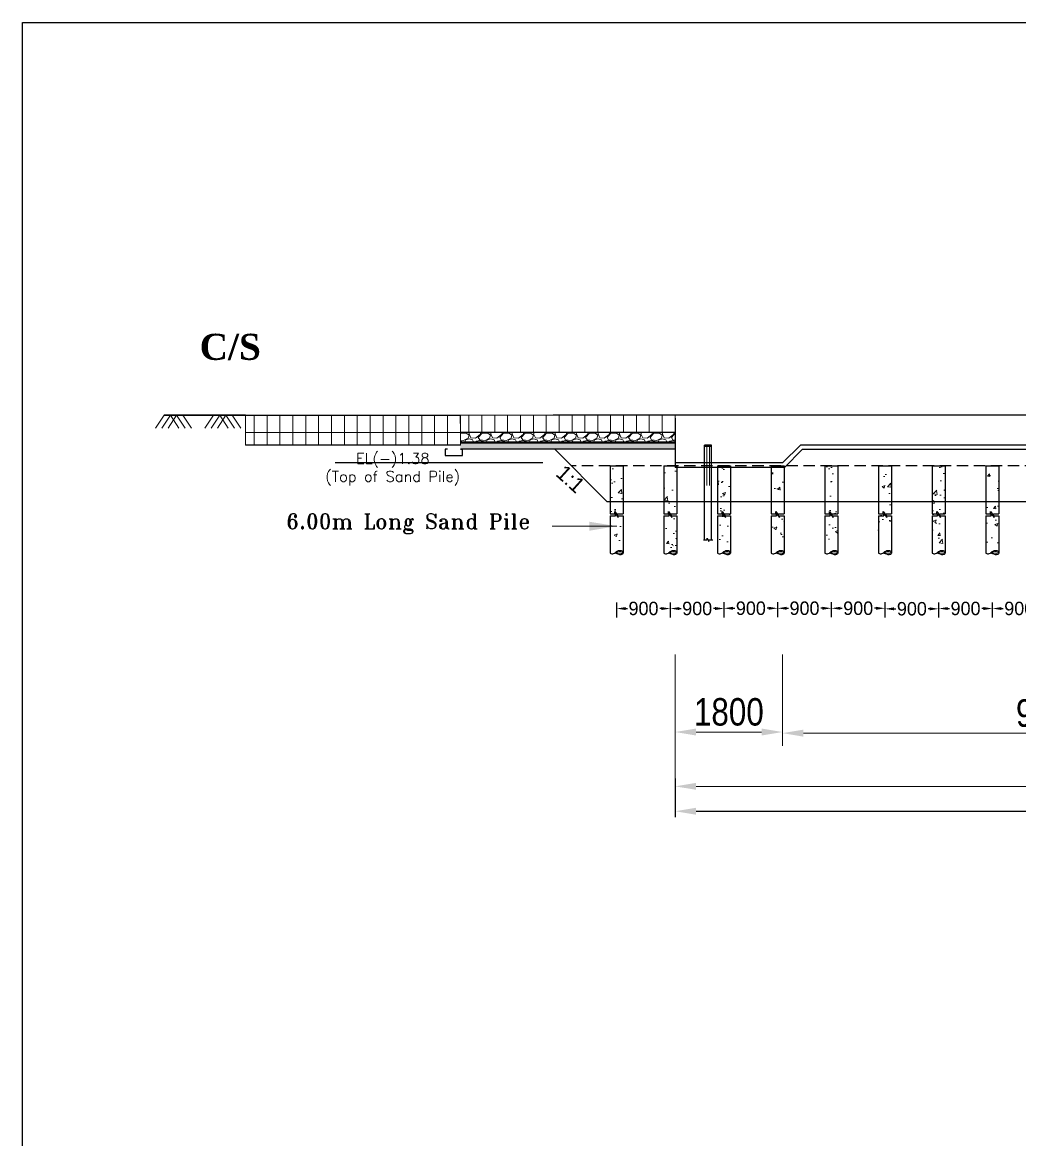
# Model space of a CAD drawing. Extents: x -358915 to 1258323, y -1667244 to -305611.
# Drawn here: x 951579 to 968302, y -1495691 to -1476960 of the extents above; entities that cross this region are included whole.
import ezdxf

# ---------------------------------------------------------------- set-up
doc = ezdxf.new("R2010")
doc.units = 0
doc.header["$LTSCALE"] = 300
doc.header["$MEASUREMENT"] = 0
doc.linetypes.add('DASHED2', pattern=[9.525, 6.35, -3.175])
doc.layers.get('DEFPOINTS').update_dxf_attribs({"linetype": 'CONTINUOUS'})
for name, color, linetype, lineweight in [('Dim', 7, 'CONTINUOUS', 9), ('Dimension', 8, 'CONTINUOUS', 18), ('HATCH', 252, 'CONTINUOUS', 5), ('line2', 3, 'CONTINUOUS', 30)]:
    doc.layers.add(name, color=color, linetype=linetype, lineweight=lineweight)
doc.layers.add('LINE', color=7, linetype='CONTINUOUS')
doc.layers.add('P1', color=7, linetype='CONTINUOUS')
doc.styles.add('1-2', font='arial.ttf')
doc.styles.add('BIG', font='ROMANT.SHX')
doc.styles.add('dimText', font='ARIALN.TTF')
doc.dimstyles.new('3', dxfattribs={"dimtxt": 225, "dimasz": 350, "dimexe": 100, "dimexo": 25, "dimgap": 9, "dimtad": 0, "dimdec": 0, "dimzin": 0, "dimdsep": 46, "dimtxsty": 'Standard', "dimcen": 0, "dimclrd": 5, "dimclre": 6, "dimclrt": 256, "dimadec": 0, "dimazin": 0, "dimtfac": 1, "dimtdec": 0, "dimtofl": 0, "dimtmove": 2, "dimatfit": 3, "dimfxl": 1, "dimtolj": 1, "dimtzin": 0, "dimarcsym": 0})
doc.dimstyles.new('dim_230', dxfattribs={"dimtxt": 460, "dimasz": 460, "dimexe": 230, "dimexo": 100, "dimgap": 100, "dimtad": 1, "dimdec": 0, "dimzin": 0, "dimdsep": 46, "dimtxsty": 'dimText', "dimcen": 0.09, "dimclrd": 256, "dimclre": 256, "dimclrt": 7, "dimadec": 0, "dimazin": 0, "dimtfac": 1, "dimtdec": 0, "dimtofl": 0, "dimtmove": 0, "dimatfit": 3, "dimfxl": 1, "dimtolj": 1, "dimtzin": 0, "dimlwd": -1, "dimlwe": -1, "dimarcsym": 0})

# ---------------------------------------------------------------- blocks, each defined once
blk = doc.blocks.new('*D1614')
at = {"layer": 'DEFPOINTS', "color": 0, "ltscale": 500}
for p in [(962526, -1487455), (964326, -1487455), (964326, -1488857)]:
    blk.add_point(p, dxfattribs=at)
at = {"layer": 'Dim', "ltscale": 500}
for p, q in [((962526, -1487555), (962526, -1489087)), ((964326, -1487555), (964326, -1489087)), ((962876, -1488857), (963976, -1488857))]:
    blk.add_line(p, q, dxfattribs=at)
for points in [[(962876, -1488799), (962876, -1488916), (962526, -1488857)], [(963976, -1488799), (963976, -1488916), (964326, -1488857)]]:
    blk.add_solid(points, dxfattribs=at)
at = {"layer": 'Dim', "color": 7, "ltscale": 500, "insert": (963426, -1488522), "char_height": 460, "attachment_point": 5, "style": 'dimText'}
blk.add_mtext('\\A1;1800', dxfattribs=at)
blk = doc.blocks.new('*D1618')
at = {"layer": 'DEFPOINTS', "color": 0, "ltscale": 500}
for p in [(962526, -1487932), (1000176, -1487932), (1000176, -1489768)]:
    blk.add_point(p, dxfattribs=at)
at = {"layer": 'Dim', "ltscale": 500}
for p, q in [((962526, -1488032), (962526, -1489998)), ((1000176, -1488032), (1000176, -1489998)), ((962876, -1489768), (999826, -1489768))]:
    blk.add_line(p, q, dxfattribs=at)
for points in [[(962876, -1489710), (962876, -1489826), (962526, -1489768)], [(999826, -1489710), (999826, -1489826), (1000176, -1489768)]]:
    blk.add_solid(points, dxfattribs=at)
at = {"layer": 'Dim', "color": 7, "ltscale": 500, "insert": (981351, -1489433), "char_height": 460, "attachment_point": 5, "style": 'dimText'}
blk.add_mtext('\\A1;41090', dxfattribs=at)
blk = doc.blocks.new('pile-X')
at = {"layer": 'Dim', "ltscale": 50}
h = blk.add_hatch(dxfattribs=at)
h.set_pattern_fill('AR-CONC', color=8, scale=100, style=0)
h.set_pattern_definition([(50, (-3010845.5, 571089.3), (717.26018, -62.75213), [75, -825]), (355, (-3010845.5, 571089.3), (-138.75133, 752.19213), [60, -660]), (100.4514, (-3010785.7, 571084.1), (578.50938, 689.43954), [63.74019, -701.14211]), (46.1842, (-3010845.5, 571289.3), (1067.24105, -165.51901), [112.5, -1237.5]), (96.6356, (-3010756.5, 571275.5), (934.6627, 974.11787), [95.6103, -1051.713]), (351.1842, (-3010845.5, 571289.3), (934.66195, 974.1186), [90, -990]), (21, (-3010745.5, 571239.3), (596.90705, -402.61889), [75, -825]), (326, (-3010745.5, 571239.3), (243.31533, 725.15005), [60, -660]), (71.4514, (-3010695.7, 571205.75), (840.22263, 322.5305), [63.74019, -701.14211]), (37.5, (-3010845.48, 571089.3), (12.159855, 332.893854), [0, -652, 0, -670, 0, -662.5]), (7.5, (-3010845.48, 571089.3), (263.069537, 394.41171), [0, -382, 0, -637, 0, -252.5]), (327.5, (-3011068.48, 571089.3), (533.822436, -22.554872), [0, -250, 0, -780, 0, -1035]), (317.5, (-3011168.48, 571089.3), (583.18617, 100.10498), [0, -325, 0, -518, 0, -735])])
h.paths.add_polyline_path([(-150, -1863), (-44, -1863), (-44, -1814), (22, -1903), (22, -1862), (150, -1862), (150, 0), (-150, 0)])
at = {"layer": 'P1', "ltscale": 50}
for points in [[(-150, 0), (-150, -1112)], [(-150, 0), (150, 0)], [(150, 0), (150, -1112)], [(-150, -1112), (-44, -1112), (-44, -1064), (22, -1152), (22, -1112), (150, -1112)], [(-150, -1161), (-29, -1161), (-29, -1113), (38, -1201), (38, -1161), (150, -1161)], [(-150, -1161), (-150, -2029)], [(150, -1161), (150, -2011)]]:
    blk.add_lwpolyline(points, dxfattribs=at)
blk.add_spline([(-150, -2029), (-115, -2047), (-72, -2042), (-23, -2010), (15, -1981), (67, -1965), (106, -1968), (132, -1982), (144, -1997), (150, -2011), (150, -2024), (123, -2061), (73, -2067), (38, -2051), (10, -2031), (-18, -2023), (-51, -2031)], degree=3, dxfattribs=at)
blk = doc.blocks.new('*D1620')
at = {"layer": 'DEFPOINTS', "color": 0}
for p in [(961545, -1486787), (961545, -1486960), (962445, -1486960)]:
    blk.add_point(p, dxfattribs=at)
at = {"layer": 'LINE', "color": 6, "lineweight": -2}
for p, q in [((961545, -1486935), (961545, -1486687)), ((962445, -1486935), (962445, -1486687))]:
    blk.add_line(p, q, dxfattribs=at)
at = {"layer": 'LINE', "color": 5, "lineweight": -2}
for p, q in [((961695, -1486787), (961724, -1486787)), ((962295, -1486787), (962267, -1486787))]:
    blk.add_line(p, q, dxfattribs=at)
at = {"layer": 'LINE', "color": 5}
for points in [[(961695, -1486762), (961695, -1486812), (961545, -1486787)], [(962295, -1486762), (962295, -1486812), (962445, -1486787)]]:
    blk.add_solid(points, dxfattribs=at)
at = {"layer": 'LINE', "insert": (961995, -1486787), "char_height": 225, "attachment_point": 5}
blk.add_mtext('\\A1;900', dxfattribs=at)
blk = doc.blocks.new('*D1613')
at = {"layer": 'DEFPOINTS', "color": 0, "ltscale": 500}
for p in [(973326, -1488794), (973326, -1488876), (964326, -1488987)]:
    blk.add_point(p, dxfattribs=at)
at = {"layer": 'Dim', "ltscale": 500}
for p, q in [((964326, -1488887), (964326, -1488646)), ((964676, -1488876), (972976, -1488876)), ((973326, -1488894), (973326, -1489106))]:
    blk.add_line(p, q, dxfattribs=at)
for points in [[(964676, -1488818), (964676, -1488935), (964326, -1488876)], [(972976, -1488818), (972976, -1488935), (973326, -1488876)]]:
    blk.add_solid(points, dxfattribs=at)
at = {"layer": 'Dim', "color": 7, "ltscale": 500, "insert": (968826, -1488542), "char_height": 460, "attachment_point": 5, "style": 'dimText'}
blk.add_mtext('\\A1;9000', dxfattribs=at)
blk = doc.blocks.new('*D1626')
at = {"layer": 'DEFPOINTS', "color": 0, "ltscale": 0.5}
for p in [(1000176, -1489335), (962526, -1489614), (1000176, -1490185)]:
    blk.add_point(p, dxfattribs=at)
at = {"layer": 'LINE', "color": 6, "lineweight": -2, "ltscale": 0.5}
for p, q in [((1000176, -1489360), (1000176, -1490285)), ((962526, -1489639), (962526, -1490285))]:
    blk.add_line(p, q, dxfattribs=at)
at = {"layer": 'LINE', "color": 5, "lineweight": -2, "ltscale": 0.5}
for p, q in [((962876, -1490185), (980855, -1490185)), ((999826, -1490185), (981848, -1490185))]:
    blk.add_line(p, q, dxfattribs=at)
at = {"layer": 'LINE', "color": 5, "ltscale": 0.5}
for points in [[(962876, -1490127), (962876, -1490244), (962526, -1490185)], [(999826, -1490127), (999826, -1490244), (1000176, -1490185)]]:
    blk.add_solid(points, dxfattribs=at)
at = {"layer": 'LINE', "ltscale": 0.5, "insert": (981351, -1490185), "char_height": 225, "attachment_point": 5}
blk.add_mtext('\\A1;37651', dxfattribs=at)
blk = doc.blocks.new('*D1685')
at = {"layer": 'DEFPOINTS', "color": 0}
for p in [(968745, -1486787), (967845, -1486960), (968745, -1486960)]:
    blk.add_point(p, dxfattribs=at)
at = {"layer": 'LINE', "color": 6, "lineweight": -2}
for p, q in [((967845, -1486935), (967845, -1486687)), ((968745, -1486935), (968745, -1486687))]:
    blk.add_line(p, q, dxfattribs=at)
at = {"layer": 'LINE', "color": 5, "lineweight": -2}
for p, q in [((967995, -1486787), (968024, -1486787)), ((968595, -1486787), (968567, -1486787))]:
    blk.add_line(p, q, dxfattribs=at)
at = {"layer": 'LINE', "color": 5}
for points in [[(967995, -1486762), (967995, -1486812), (967845, -1486787)], [(968595, -1486762), (968595, -1486812), (968745, -1486787)]]:
    blk.add_solid(points, dxfattribs=at)
at = {"layer": 'LINE', "insert": (968295, -1486787), "char_height": 225, "attachment_point": 5}
blk.add_mtext('\\A1;900', dxfattribs=at)
blk = doc.blocks.new('*D1686')
at = {"layer": 'DEFPOINTS', "color": 0}
for p in [(966945, -1486787), (966945, -1486960), (967845, -1486960)]:
    blk.add_point(p, dxfattribs=at)
at = {"layer": 'LINE', "color": 6, "lineweight": -2}
for p, q in [((966945, -1486935), (966945, -1486687)), ((967845, -1486935), (967845, -1486687))]:
    blk.add_line(p, q, dxfattribs=at)
at = {"layer": 'LINE', "color": 5, "lineweight": -2}
for p, q in [((967095, -1486787), (967124, -1486787)), ((967695, -1486787), (967667, -1486787))]:
    blk.add_line(p, q, dxfattribs=at)
at = {"layer": 'LINE', "color": 5}
for points in [[(967095, -1486762), (967095, -1486812), (966945, -1486787)], [(967695, -1486762), (967695, -1486812), (967845, -1486787)]]:
    blk.add_solid(points, dxfattribs=at)
at = {"layer": 'LINE', "insert": (967395, -1486787), "char_height": 225, "attachment_point": 5}
blk.add_mtext('\\A1;900', dxfattribs=at)
blk = doc.blocks.new('*D1687')
at = {"layer": 'DEFPOINTS', "color": 0}
for p in [(966045, -1486792), (966045, -1486964), (966945, -1486964)]:
    blk.add_point(p, dxfattribs=at)
at = {"layer": 'LINE', "color": 6, "lineweight": -2}
for p, q in [((966045, -1486939), (966045, -1486692)), ((966945, -1486939), (966945, -1486692))]:
    blk.add_line(p, q, dxfattribs=at)
at = {"layer": 'LINE', "color": 5, "lineweight": -2}
for p, q in [((966195, -1486792), (966224, -1486792)), ((966795, -1486792), (966767, -1486792))]:
    blk.add_line(p, q, dxfattribs=at)
at = {"layer": 'LINE', "color": 5}
for points in [[(966195, -1486767), (966195, -1486817), (966045, -1486792)], [(966795, -1486767), (966795, -1486817), (966945, -1486792)]]:
    blk.add_solid(points, dxfattribs=at)
at = {"layer": 'LINE', "insert": (966495, -1486792), "char_height": 225, "attachment_point": 5}
blk.add_mtext('\\A1;900', dxfattribs=at)
blk = doc.blocks.new('*D1688')
at = {"layer": 'DEFPOINTS', "color": 0}
for p in [(965145, -1486783), (965145, -1486956), (966045, -1486956)]:
    blk.add_point(p, dxfattribs=at)
at = {"layer": 'LINE', "color": 6, "lineweight": -2}
for p, q in [((965145, -1486931), (965145, -1486683)), ((966045, -1486931), (966045, -1486683))]:
    blk.add_line(p, q, dxfattribs=at)
at = {"layer": 'LINE', "color": 5, "lineweight": -2}
for p, q in [((965295, -1486783), (965324, -1486783)), ((965895, -1486783), (965867, -1486783))]:
    blk.add_line(p, q, dxfattribs=at)
at = {"layer": 'LINE', "color": 5}
for points in [[(965295, -1486758), (965295, -1486808), (965145, -1486783)], [(965895, -1486758), (965895, -1486808), (966045, -1486783)]]:
    blk.add_solid(points, dxfattribs=at)
at = {"layer": 'LINE', "insert": (965595, -1486783), "char_height": 225, "attachment_point": 5}
blk.add_mtext('\\A1;900', dxfattribs=at)
blk = doc.blocks.new('*D1689')
at = {"layer": 'DEFPOINTS', "color": 0}
for p in [(964245, -1486783), (964245, -1486956), (965145, -1486956)]:
    blk.add_point(p, dxfattribs=at)
at = {"layer": 'LINE', "color": 6, "lineweight": -2}
for p, q in [((964245, -1486931), (964245, -1486683)), ((965145, -1486931), (965145, -1486683))]:
    blk.add_line(p, q, dxfattribs=at)
at = {"layer": 'LINE', "color": 5, "lineweight": -2}
for p, q in [((964395, -1486783), (964424, -1486783)), ((964995, -1486783), (964967, -1486783))]:
    blk.add_line(p, q, dxfattribs=at)
at = {"layer": 'LINE', "color": 5}
for points in [[(964395, -1486758), (964395, -1486808), (964245, -1486783)], [(964995, -1486758), (964995, -1486808), (965145, -1486783)]]:
    blk.add_solid(points, dxfattribs=at)
at = {"layer": 'LINE', "insert": (964695, -1486783), "char_height": 225, "attachment_point": 5}
blk.add_mtext('\\A1;900', dxfattribs=at)
blk = doc.blocks.new('*D1690')
at = {"layer": 'DEFPOINTS', "color": 0}
for p in [(962445, -1486787), (962445, -1486960), (963345, -1486960)]:
    blk.add_point(p, dxfattribs=at)
at = {"layer": 'LINE', "color": 6, "lineweight": -2}
for p, q in [((962445, -1486935), (962445, -1486687)), ((963345, -1486935), (963345, -1486687))]:
    blk.add_line(p, q, dxfattribs=at)
at = {"layer": 'LINE', "color": 5, "lineweight": -2}
for p, q in [((962595, -1486787), (962624, -1486787)), ((963195, -1486787), (963167, -1486787))]:
    blk.add_line(p, q, dxfattribs=at)
at = {"layer": 'LINE', "color": 5}
for points in [[(962595, -1486762), (962595, -1486812), (962445, -1486787)], [(963195, -1486762), (963195, -1486812), (963345, -1486787)]]:
    blk.add_solid(points, dxfattribs=at)
at = {"layer": 'LINE', "insert": (962895, -1486787), "char_height": 225, "attachment_point": 5}
blk.add_mtext('\\A1;900', dxfattribs=at)
blk = doc.blocks.new('*D1691')
at = {"layer": 'DEFPOINTS', "color": 0}
for p in [(963345, -1486783), (963345, -1486956), (964245, -1486956)]:
    blk.add_point(p, dxfattribs=at)
at = {"layer": 'LINE', "color": 6, "lineweight": -2}
for p, q in [((963345, -1486931), (963345, -1486683)), ((964245, -1486931), (964245, -1486683))]:
    blk.add_line(p, q, dxfattribs=at)
at = {"layer": 'LINE', "color": 5, "lineweight": -2}
for p, q in [((963495, -1486783), (963524, -1486783)), ((964095, -1486783), (964067, -1486783))]:
    blk.add_line(p, q, dxfattribs=at)
at = {"layer": 'LINE', "color": 5}
for points in [[(963495, -1486758), (963495, -1486808), (963345, -1486783)], [(964095, -1486758), (964095, -1486808), (964245, -1486783)]]:
    blk.add_solid(points, dxfattribs=at)
at = {"layer": 'LINE', "insert": (963795, -1486783), "char_height": 225, "attachment_point": 5}
blk.add_mtext('\\A1;900', dxfattribs=at)

msp = doc.modelspace()

# ---------------------------------------------------------------- hatches: boundary and pattern name
at = {"layer": 'Dim', "ltscale": 500}
h = msp.add_hatch(dxfattribs=at)
h.set_pattern_fill('GRAVEL', color=8, scale=360)
h.set_pattern_definition([(228.012788, (904969.625, -1521090.103), (-2880, -3240), [48.433, -4794.8717]), (184.96974, (904937.225, -1521126.103), (4320, 360), [83.1125, -8228.1329]), (132.510447, (904854.425, -1521133.303), (3600, -3960), [58.6037, -5801.7717]), (267.27369, (904714.025, -1521223.303), (360, 7200), [75.6857, -7492.8809]), (292.833654, (904710.425, -1521298.903), (-1800, 4320), [74.2158, -7347.3743]), (357.27369, (904739.225, -1521367.303), (-7200, 360), [75.6857, -7492.8809]), (37.69424, (904814.825, -1521370.903), (-4680, -3600), [100.0904, -9908.9455]), (72.255328, (904894.025, -1521309.703), (2520, 7920), [94.4957, -9355.0757]), (121.429566, (904922.825, -1521219.703), (-2880, 4680), [75.942, -7518.2663]), (175.23636, (904883.225, -1521154.903), (3960, -360), [86.6995, -4248.2745]), (222.397438, (904796.825, -1521147.703), (-4320, -3960), [112.1213, -11100.015]), (138.814075, (905070.425, -1521226.903), (-2520, 2160), [38.2684, -3788.5841]), (171.469234, (905041.625, -1521201.703), (4680, -720), [72.8053, -7207.7441]), (225, (904969.62, -1521190.9), (-4e-14, -360), [50.9116, -458.2053]), (203.19859, (904944.425, -1521147.703), (1800, 720), [27.4169, -2714.2614]), (291.80141, (904919.225, -1521158.5), (-360, 1080), [38.773, -1899.8863]), (30.96376, (904933.625, -1521194.503), (1080, 720), [62.9744, -2036.1682]), (161.56505, (904987.62, -1521162.1), (720, -360), [45.5368, -1092.8832]), (16.38954, (904710.425, -1521158.503), (3600, 1080), [63.792, -6315.4243]), (70.346176, (904771.625, -1521140.503), (-1440, -3960), [53.518, -5298.2668]), (293.19859, (904987.625, -1521090.103), (-720, 1800), [54.8334, -2686.845]), (343.61046, (905009.225, -1521140.503), (-3600, 1080), [63.792, -6315.4243]), (339.443955, (904710.425, -1521381.703), (-1800, 720), [61.5168, -3014.3245]), (294.77514, (904768.025, -1521403.303), (-1800, 3960), [51.544, -5102.8715]), (66.80141, (904991.225, -1521450.103), (720, 1800), [54.8334, -2686.845]), (17.354025, (905012.825, -1521399.703), (-4680, -1440), [60.3472, -5974.3525]), (69.443955, (904814.825, -1521450.103), (-720, -1800), [30.7584, -3045.083]), (101.30993, (904969.625, -1521450.1), (-360, 1440), [18.3564, -1817.2906]), (165.96376, (904966.025, -1521432.1), (1080, -360), [74.2158, -1410.1022]), (186.009006, (904894.025, -1521414.103), (3600, 360), [68.778, -6809.0123]), (303.69007, (904933.62, -1521226.9), (-360, 720), [51.92, -1246.0785]), (353.157227, (904962.425, -1521270.103), (6120, -720), [90.6458, -8973.9225]), (60.945396, (905052.425, -1521280.903), (-1440, -2520), [37.0642, -3669.3627]), (90, (905070.42, -1521248.5), (-360, 360), [21.6, -338.4]), (120.256437, (904886.825, -1521403.303), (1440, -2520), [50.0126, -4951.2672]), (48.012788, (904861.625, -1521360.103), (2880, 3240), [96.866, -4746.4387]), (0, (904926.42, -1521288.1), (360, 360), [93.6, -266.4]), (325.304846, (905020.025, -1521288.103), (3600, -2520), [56.921, -5635.1787]), (254.0546, (905066.825, -1521320.503), (-360, -1440), [52.4167, -2568.4228]), (207.645975, (905052.425, -1521370.903), (-6840, -3600), [85.3434, -8449.0107]), (175.426079, (904976.825, -1521410.503), (-4680, 360), [90.2876, -8938.4664])])
h.paths.add_polyline_path([(962525.9, -1484003.6), (962525.9, -1483834.8), (960832.5, -1483834.8), (960616.5, -1483834.8), (958924, -1483834.8), (958924, -1484003.6)])
h = msp.add_hatch(dxfattribs=at)
h.set_pattern_fill('AR-SAND', color=8, scale=43.2)
h.set_pattern_definition([(37.5, (904710.425, -1521450.1), (-2.72131, 83.23879), [0, -65.664, 0, -73.44, 0, -70.2]), (7.5, (904710.42, -1521450.1), (76.45435, 121.91671), [0, -35.424, 0, -59.184, 0, -22.68]), (327.5, (904657.29, -1521450.1), (134.53093, 0.24447), [0, -21.6, 0, -77.76, 0, -101.52]), (317.5, (904657.29, -1521450.1), (129.86467, 37.91558), [0, -10.8, 0, -50.976, 0, -58.32])])
h.paths.add_polyline_path([(962525.9, -1484116.2), (962525.9, -1484003.6), (958924, -1484003.6), (958925.7, -1484114.9)])
at = {"layer": 'HATCH', "ltscale": 10}
h = msp.add_hatch(dxfattribs=at)
h.set_pattern_fill('ANSI31', color=256, scale=375, angle=45, style=0)
h.set_pattern_definition([(90, (946413.68, -1475023.625), (-46.875, 7e-15), [])])
h.paths.add_polyline_path([(963015.9, -1484723.1), (963060.1, -1484723.1), (963060.1, -1484709.6), (963088.1, -1484735.6), (963088.1, -1484723.1), (963135.9, -1484723.1), (963135.9, -1484072.4), (963015.9, -1484072.4)])

# ---------------------------------------------------------------- linework, layer by layer
at = {"layer": 'Dim', "ltscale": 500}
for points in [[(955323.5, -1483834.8), (955467.5, -1483834.8), (955467.5, -1483546.4), (955323.5, -1483546.4)], [(955683.5, -1483834.8), (955467.5, -1483834.8), (955467.5, -1483546.4), (955683.5, -1483546.9)], [(955683.5, -1483834.8), (955899.5, -1483834.8), (955899.5, -1483546.9), (955683.5, -1483546.9)], [(956115.5, -1483834.8), (955899.5, -1483834.8), (955899.5, -1483546.9), (956115.5, -1483546.9)], [(956115.5, -1483834.8), (956331.5, -1483834.8), (956331.5, -1483546.9), (956115.5, -1483546.9)], [(956331.5, -1483834.8), (956547.5, -1483834.8), (956547.5, -1483546.9), (956331.5, -1483546.9)], [(956763.5, -1483834.8), (956547.5, -1483834.8), (956547.5, -1483546.9), (956763.5, -1483546.9)], [(956763.5, -1483834.8), (956979.5, -1483834.8), (956979.5, -1483546.9), (956763.5, -1483546.9)], [(957195.5, -1483834.8), (956979.5, -1483834.8), (956979.5, -1483546.9), (957195.5, -1483546.9)], [(957195.5, -1483834.8), (957411.5, -1483834.8), (957411.5, -1483546.9), (957195.5, -1483546.9)], [(957627.5, -1483834.8), (957411.5, -1483834.8), (957411.5, -1483546.9), (957627.5, -1483546.9)], [(957627.5, -1483834.8), (957843.5, -1483834.8), (957843.5, -1483546.9), (957627.5, -1483546.9)], [(958059.5, -1483834.8), (957843.5, -1483834.8), (957843.5, -1483546.9), (958059.5, -1483546.9)], [(958275.5, -1483834.8), (958059.5, -1483834.8), (958059.5, -1483546.9), (958275.5, -1483546.9)], [(958491.5, -1483834.8), (958275.5, -1483834.8), (958275.5, -1483546.9), (958491.5, -1483546.9)], [(958707.5, -1483834.8), (958491.5, -1483834.8), (958491.5, -1483546.9), (958707.5, -1483546.9)], [(958923.5, -1483834.8), (958707.6, -1483834.8), (958707.5, -1483546.9), (958923.4, -1483546.9)], [(958923.8, -1483834.8), (959067.8, -1483834.8), (959067.7, -1483546.9), (958923.7, -1483546.9)], [(959283.8, -1483834.8), (959067.8, -1483834.8), (959067.7, -1483546.9), (959283.7, -1483546.9)], [(959283.8, -1483834.8), (959499.8, -1483834.8), (959499.7, -1483546.9), (959283.7, -1483546.9)], [(959715.8, -1483834.8), (959499.8, -1483834.8), (959499.7, -1483546.9), (959715.7, -1483546.9)], [(959715.8, -1483834.8), (959931.8, -1483834.8), (959931.7, -1483546.9), (959715.7, -1483546.9)], [(960148, -1483834.8), (959931.8, -1483834.8), (959931.7, -1483546.9), (960147.9, -1483546.9)], [(960148, -1483834.8), (960364, -1483834.8), (960363.9, -1483546.9), (960147.9, -1483546.9)], [(960580, -1483834.8), (960364, -1483834.8), (960363.9, -1483546.9), (960579.9, -1483546.9)], [(960580, -1483834.8), (960796, -1483834.8), (960795.9, -1483546.9), (960579.9, -1483546.9)], [(961012, -1483834.8), (960796, -1483834.8), (960795.9, -1483546.9), (961011.9, -1483546.9)], [(961228, -1483834.8), (961012, -1483834.8), (961011.9, -1483546.9), (961227.9, -1483546.9)], [(961228, -1483834.8), (961444, -1483834.8), (961443.9, -1483546.9), (961227.9, -1483546.9)], [(961660, -1483834.8), (961444, -1483834.8), (961443.9, -1483546.9), (961659.9, -1483546.9)], [(961660, -1483834.8), (961875.8, -1483834.8), (961875.7, -1483546.9), (961659.9, -1483546.9)], [(961875.8, -1483834.8), (962091.8, -1483834.8), (962091.7, -1483546.9), (961875.7, -1483546.9)], [(962090.9, -1483834.8), (962306.9, -1483834.8), (962306.9, -1483546.9), (962090.9, -1483546.9)], [(962306.9, -1483834.8), (962525.9, -1483834.8), (962525.9, -1483546.9), (962306.9, -1483546.9)], [(955323.5, -1483834.8), (955467.5, -1483834.8), (955467.5, -1484050.8), (955323.5, -1484050.8)], [(955683.5, -1483834.8), (955467.5, -1483834.8), (955467.5, -1484050.8), (955683.5, -1484050.8)], [(955683.5, -1483834.8), (955899.5, -1483834.8), (955899.5, -1484050.8), (955683.5, -1484050.8)], [(956115.5, -1483834.8), (955899.5, -1483834.8), (955899.5, -1484050.8), (956115.5, -1484050.8)], [(956115.5, -1483834.8), (956331.5, -1483834.8), (956331.5, -1484050.8), (956115.5, -1484050.8)], [(956331.5, -1483834.8), (956547.5, -1483834.8), (956547.5, -1484050.8), (956331.5, -1484050.8)], [(956763.5, -1483834.8), (956547.5, -1483834.8), (956547.5, -1484050.8), (956763.5, -1484050.8)], [(956763.5, -1483834.8), (956979.5, -1483834.8), (956979.5, -1484050.8), (956763.5, -1484050.8)], [(957195.5, -1483834.8), (956979.5, -1483834.8), (956979.5, -1484050.8), (957195.5, -1484050.8)], [(957195.5, -1483834.8), (957411.5, -1483834.8), (957411.5, -1484050.8), (957195.5, -1484050.8)], [(957627.5, -1483834.8), (957411.5, -1483834.8), (957411.5, -1484050.8), (957627.5, -1484050.8)], [(957627.5, -1483834.8), (957843.5, -1483834.8), (957843.5, -1484050.8), (957627.5, -1484050.8)], [(958059.5, -1483834.8), (957843.5, -1483834.8), (957843.5, -1484050.8), (958059.5, -1484050.8)], [(958275.5, -1483834.8), (958059.5, -1483834.8), (958059.5, -1484050.8), (958275.5, -1484050.8)], [(958491.5, -1483834.8), (958275.5, -1483834.8), (958275.5, -1484050.8), (958491.5, -1484050.8)], [(958707.5, -1483834.8), (958491.5, -1483834.8), (958491.5, -1484050.8), (958707.6, -1484050.8)], [(958923.5, -1483834.8), (958707.6, -1483834.8), (958707.6, -1484050.8), (958923.5, -1484050.8)]]:
    msp.add_lwpolyline(points, close=True, dxfattribs=at)
for points in [[(961876.7, -1483834.8), (961875.8, -1483834.8), (961875.7, -1483546.9), (961876.6, -1483546.9)], [(962091.8, -1483834.8), (962090.9, -1483834.8), (962090.9, -1483546.9), (962091.7, -1483546.9)]]:
    msp.add_lwpolyline(points, dxfattribs=at)
for centre, radius, start, end in [((961594.2, -1485989.9), 156.5, 67.92228, 123.22794), ((961569, -1485731.1), 141.5, 244.69047, 306.45975), ((962494.2, -1485989.9), 156.5, 67.92228, 123.22794), ((962469, -1485731.1), 141.5, 244.69047, 306.45975), ((963394.2, -1485989.9), 156.5, 67.92228, 123.22794), ((963369, -1485731.1), 141.5, 244.69047, 306.45975), ((964294.2, -1485989.9), 156.5, 67.92228, 123.22794), ((964269, -1485731.1), 141.5, 244.69047, 306.45975), ((965194.2, -1485989.9), 156.5, 67.92228, 123.22794), ((965169, -1485731.1), 141.5, 244.69047, 306.45975), ((966094.2, -1485989.9), 156.5, 67.92228, 123.22794), ((966069, -1485731.1), 141.5, 244.69047, 306.45975), ((966994.2, -1485989.9), 156.5, 67.92228, 123.22794), ((966969, -1485731.1), 141.5, 244.69047, 306.45975), ((967894.2, -1485989.9), 156.5, 67.92228, 123.22794), ((967869, -1485731.1), 141.5, 244.69047, 306.45975)]:
    msp.add_arc(centre, radius, start, end, dxfattribs=at)
at = {"layer": 'HATCH', "color": 3, "lineweight": 15}
for points in [[(953955, -1483546.9), (953811.2, -1483762.6)], [(954060.9, -1483546.9), (953917.1, -1483762.6)], [(954166.7, -1483546.9), (954023, -1483762.6)], [(954060.9, -1483546.9), (954204.7, -1483762.6)], [(954166.7, -1483546.9), (954310.6, -1483762.6)], [(954272.6, -1483546.9), (954416.5, -1483762.6)], [(954782.1, -1483546.9), (954638.4, -1483762.6)], [(954888, -1483546.9), (954744.3, -1483762.6)], [(954993.9, -1483546.9), (954850.2, -1483762.6)], [(954888, -1483546.9), (955031.9, -1483762.6)], [(954993.9, -1483546.9), (955137.8, -1483762.6)], [(955099.8, -1483546.9), (955243.6, -1483762.6)]]:
    msp.add_lwpolyline(points, dxfattribs=at)
at = {"layer": 'LINE', "ltscale": 500}
for p, q in [((955323.5, -1483546.9), (958923.4, -1483546.9)), ((962525.9, -1483546.9), (960479, -1483546.9)), ((962525.9, -1483834.8), (958923.8, -1483834.8)), ((958923.5, -1484050.8), (955323.5, -1484050.8)), ((962525.9, -1484003.6), (958923.8, -1484003.6)), ((958923.7, -1484114.9), (958959.8, -1484114.9)), ((962525.9, -1484114.9), (958923.8, -1484114.9))]:
    msp.add_line(p, q, dxfattribs=at)
at = {"layer": 'LINE'}
for p, q in [((962525.9, -1483546.9), (961845.9, -1483546.9)), ((973325.9, -1483546.9), (962525.9, -1483546.9)), ((962525.9, -1483596.9), (962525.9, -1484421.9)), ((963015.9, -1485637.3), (963015.9, -1484046.9)), ((963135.9, -1484046.9), (963015.9, -1484046.9)), ((963135.9, -1484071.9), (963015.9, -1484071.9)), ((963135.9, -1485637.3), (963135.9, -1484046.9)), ((964625.9, -1484046.9), (964325.9, -1484346.9)), ((973325.9, -1484046.9), (964625.9, -1484046.9)), ((963015.9, -1484682.8), (963015.9, -1484196.9)), ((963015.9, -1484632.8), (963015.9, -1484196.9)), ((964656.9, -1484121.9), (964356.9, -1484421.9)), ((973338, -1484121.9), (964656.9, -1484121.9)), ((960308.8, -1484346.9), (956823.5, -1484346.9)), ((964325.9, -1484346.9), (962525.9, -1484346.9)), ((964356.9, -1484421.9), (962525.9, -1484421.9)), ((1000688.3, -1484996.9), (961387.5, -1484996.9))]:
    msp.add_line(p, q, dxfattribs=at)
at = {"layer": 'LINE', "linetype": 'DASHED2', "ltscale": 0.1}
msp.add_line((1001157.6, -1484396.9), (960787.5, -1484396.9), dxfattribs=at)
at = {"layer": 'LINE'}
msp.add_lwpolyline([(1012591.2, -1520104), (951579.2, -1520104), (951579.2, -1476959.8), (1012591.2, -1476959.8)], close=True, dxfattribs=at)
at = {"layer": 'LINE', "ltscale": 500, "const_width": 36}
msp.add_lwpolyline([(958923.8, -1484003.6), (962525.9, -1484003.6)], dxfattribs=at)
at = {"layer": 'LINE', "ltscale": 500}
for points in [[(958707.7, -1484114.9), (958707.7, -1484114.9), (958671.7, -1484114.9), (958671.7, -1484222.9), (958959.8, -1484222.9), (958959.8, -1484114.9)], [(961387.5, -1484996.9), (960505.5, -1484114.9)]]:
    msp.add_lwpolyline(points, dxfattribs=at)
at = {"layer": 'LINE'}
msp.add_lwpolyline([(963001.5, -1485637.3), (963064.5, -1485637.3), (963064.5, -1485608.7), (963092.5, -1485664.1), (963092.5, -1485637.3), (963158.9, -1485637.3)], dxfattribs=at)
at = {"layer": 'line2', "color": 1}
msp.add_lwpolyline([(955323.5, -1483546.9), (953955, -1483546.9)], dxfattribs=at)

# ---------------------------------------------------------------- block references
at = {"layer": 'HATCH', "color": 5, "xscale": 0.7199999999720603, "yscale": 0.7199999999720603, "zscale": 0.7200000000000001}
for p in [(961545.1, -1484396.9), (962445.1, -1484396.9), (963345.1, -1484396.9), (964245.1, -1484396.9), (965145.1, -1484396.9), (966045.1, -1484396.9), (966945.1, -1484396.9), (967845.1, -1484396.9)]:
    msp.add_blockref('pile-X', p, dxfattribs=at)

# ---------------------------------------------------------------- texts
at = {"layer": 'Dimension', "color": 1, "lineweight": 13, "ltscale": 2, "insert": (955065.3, -1482402.6), "char_height": 437.4, "attachment_point": 5, "style": '1-2'}
msp.add_mtext('{\\fTimes New Roman|b1|i0|c0|p18;C/S}', dxfattribs=at)
at = {"layer": 'LINE'}
msp.add_text('1:1', height=259.2, rotation=317.73178, dxfattribs=at).set_placement((960506.3, -1484547.9))
at = {"layer": 'LINE', "attachment_point": 8, "style": 'BIG'}
for s, insert, char_height, width in [('EL(-)1.38\\P(Top of Sand Pile)', (957789.5, -1484723), 180, 31496.48), ('6.00m Long Sand Pile', (958049.7, -1485533, 0), 250, 8510.082)]:
    msp.add_mtext(s, dxfattribs=dict(at, insert=insert, char_height=char_height, width=width))

# ---------------------------------------------------------------- dimensions: what is measured, and where the dimension line sits
at = {"layer": 'Dim', "ltscale": 500}
for base, p1, p2, picture, middle in [((964325.9, -1488857.3), (962525.9, -1487454.6), (964325.9, -1487454.6), '*D1614', (963425.9, -1488522.4)), ((973325.9, -1488876.4), (964325.9, -1488986.5), (973325.9, -1488793.8), '*D1613', (968825.9, -1488541.5))]:
    dim = msp.add_linear_dim(base=base, p1=p1, p2=p2, dimstyle='dim_230', override={"dimasz": 350, "dimsah": 1, "dimtmove": 2}, dxfattribs=at)
    dim.commit()
    dim.dimension.update_dxf_attribs({"geometry": picture, "text_midpoint": middle})
dim = msp.add_linear_dim(base=(1000176.4, -1489768.1), p1=(962525.9, -1487931.5), p2=(1000176.4, -1487931.5), text='41090', dimstyle='dim_230', override={"dimasz": 350, "dimsah": 1, "dimtmove": 2}, dxfattribs=at)
dim.commit()
dim.dimension.update_dxf_attribs({"geometry": '*D1618', "text_midpoint": (981351.1, -1489433.2)})
at = {"layer": 'LINE'}
for base, p1, p2, picture, middle in [((961545.1, -1486787), (962445.1, -1486959.7), (961545.1, -1486959.7), '*D1620', (961995.1, -1486787)), ((962445.1, -1486787.2), (963345.1, -1486960), (962445.1, -1486960), '*D1690', (962895.1, -1486787.2)), ((963345.1, -1486783), (964245.1, -1486955.7), (963345.1, -1486955.7), '*D1691', (963795.1, -1486783)), ((964245.1, -1486783), (965145.1, -1486955.7), (964245.1, -1486955.7), '*D1689', (964695.1, -1486783)), ((965145.1, -1486783), (966045.1, -1486955.7), (965145.1, -1486955.7), '*D1688', (965595.1, -1486783)), ((966045.1, -1486791.5), (966945.1, -1486964.3), (966045.1, -1486964.3), '*D1687', (966495.1, -1486791.5)), ((966945.1, -1486787.2), (967845.1, -1486960), (966945.1, -1486960), '*D1686', (967395.1, -1486787.2))]:
    dim = msp.add_linear_dim(base=base, p1=p1, p2=p2, angle=180, dimstyle='3', override={"dimasz": 150, "dimfxl": 700}, dxfattribs=at)
    dim.commit()
    dim.dimension.update_dxf_attribs({"geometry": picture, "text_midpoint": middle})
dim = msp.add_linear_dim(base=(968745.1, -1486787.2), p1=(967845.1, -1486960), p2=(968745.1, -1486960), dimstyle='3', override={"dimasz": 150, "dimfxl": 700}, dxfattribs=at)
dim.commit()
dim.dimension.update_dxf_attribs({"geometry": '*D1685', "text_midpoint": (968295.1, -1486787.2)})
at = {"layer": 'LINE', "color": 3, "ltscale": 0.5}
dim = msp.add_linear_dim(base=(1000176.3591, -1490185.3561), p1=(962525.8559, -1489614.289), p2=(1000176.3591, -1489335.3146), dimstyle='3', override={"dimfxl": 700}, dxfattribs=at)
dim.commit()
dim.dimension.update_dxf_attribs({"geometry": '*D1626', "text_midpoint": (981351.1075, -1490185.3561)})

# ---------------------------------------------------------------- leaders
at = {"layer": 'Dim', "ltscale": 500}
msp.add_leader([(961545.2, -1485406.9), (960464.9, -1485406.9)], dimstyle='dim_230', dxfattribs=at)

doc.saveas('drawing.dxf')
